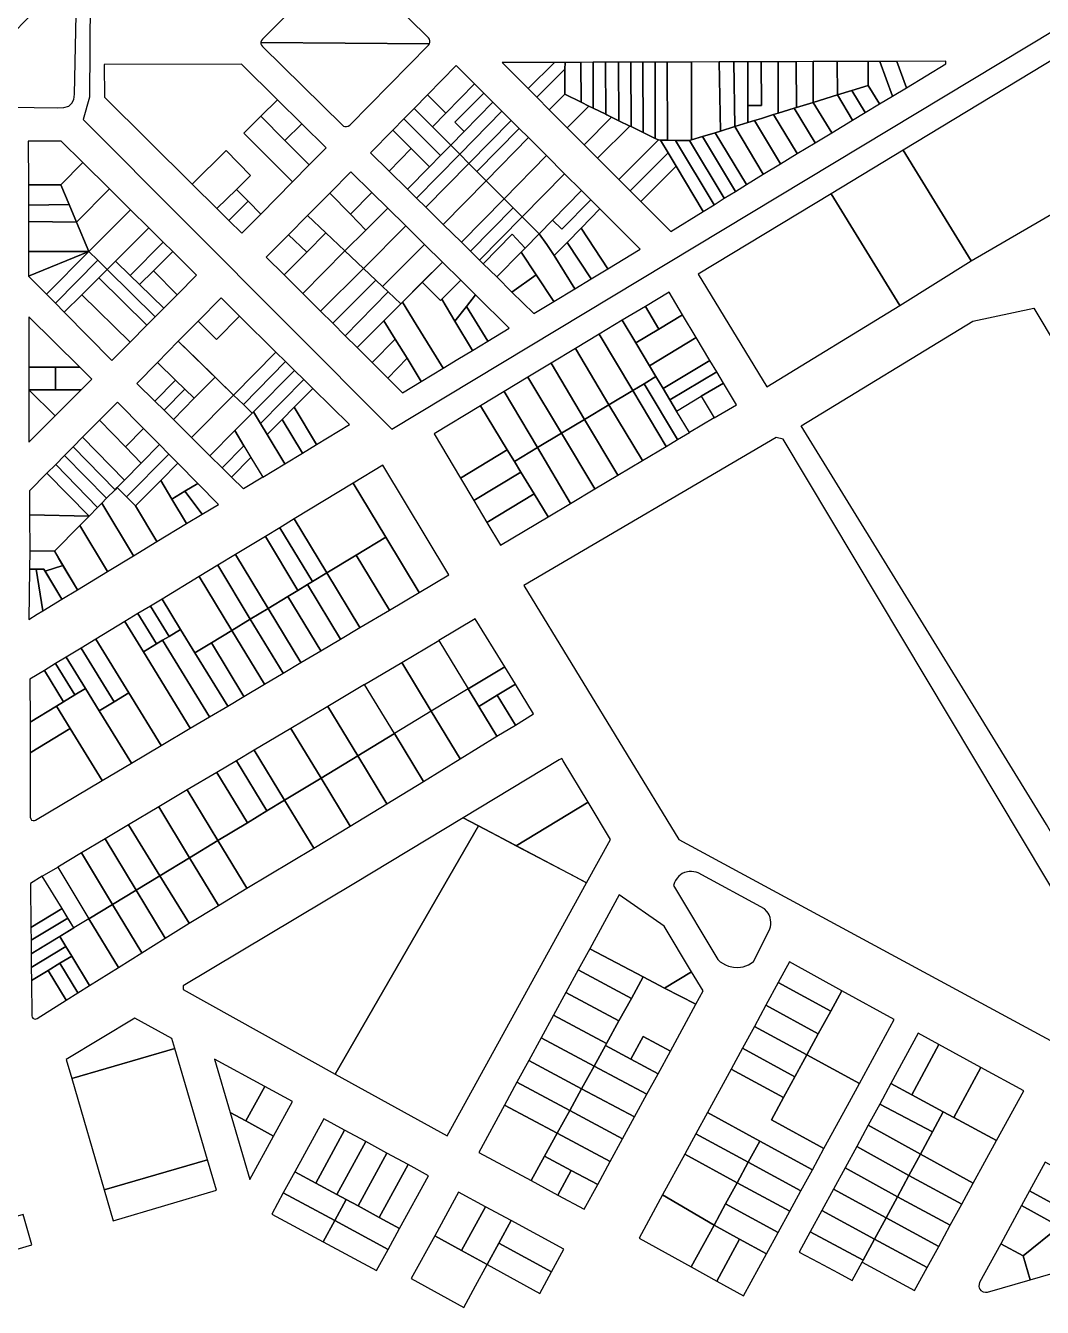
# Model space of a CAD drawing. Header units: metres. Extents: x 263639 to 269142, y 7370519 to 7372711.
# Drawn here: x 264274 to 264866, y 7370519 to 7371265 of the extents above; entities that cross this region are included whole.
import ezdxf

# ---------------------------------------------------------------- set-up
doc = ezdxf.new("R2010")
doc.units = ezdxf.units.M
doc.layers.add('LOTE', color=7, linetype='Continuous')

msp = doc.modelspace()

# ---------------------------------------------------------------- linework, layer by layer
msp.add_lwpolyline([(264311.93, 7371280.62), (264311.51, 7371223.37), (264307.77, 7371210.54), (264487.38, 7371030.18), (264985.47, 7371330.63)])
at = {"layer": 'LOTE', "color": 7}
for points in [[(264784.81, 7371192.64), (264824.45, 7371128.14), (264995.67, 7371227.73), (265007.52, 7371230.49), (264998, 7371272.53), (264997.12, 7371286.1), (264996.41, 7371296.97), (264995.75, 7371307.21), (264994.96, 7371319.3), (264993.19, 7371318.9), (264784.81, 7371192.64)], [(264411.27, 7371255.39), (264411.27, 7371255.28), (264509.25, 7371254.46), (264509.32, 7371254.56), (264509.57, 7371255.45), (264509.55, 7371256.31), (264509.26, 7371257.19), (264508.71, 7371257.93), (264485.68, 7371280.91), (264462.64, 7371303.89), (264461.61, 7371304.56), (264460.67, 7371304.76), (264459.8, 7371304.66), (264458.99, 7371304.34), (264458.39, 7371303.87), (264412.12, 7371257.2), (264411.63, 7371256.54), (264411.27, 7371255.39)], [(264235.55, 7371228.83), (264234.24, 7371227.37), (264233.3, 7371225.21), (264233.3, 7371223.14), (264233.89, 7371221.17), (264234.87, 7371219.86), (264236.81, 7371218.53), (264238.58, 7371218.03), (264292.83, 7371217.3), (264296.52, 7371217.5), (264299.47, 7371218.31), (264301.28, 7371219.92), (264302.48, 7371222.13), (264302.82, 7371225.14), (264303.96, 7371280.83), (264303.42, 7371283.71), (264301.95, 7371285.79), (264299.67, 7371287.33), (264296.85, 7371287.73), (264294.24, 7371287.53), (264292.29, 7371286.51), (264235.55, 7371228.83)], [(264411.3, 7371254.55), (264411.57, 7371253.74), (264412.15, 7371252.95), (264458.65, 7371207.17), (264459.34, 7371206.66), (264460.1, 7371206.38), (264461.05, 7371206.32), (264461.99, 7371206.57), (264462.89, 7371207.2), (264508.73, 7371253.7), (264509.25, 7371254.46), (264411.27, 7371255.28), (264411.3, 7371254.55)], [(264371.29, 7371172.86), (264390.97, 7371192.36), (264405.23, 7371177.96), (264396.97, 7371169.77), (264403.82, 7371162.86), (264411.15, 7371155.46), (264429.55, 7371174.1), (264401.31, 7371202.6), (264411.25, 7371212.45), (264420.85, 7371221.96), (264399.87, 7371242.64), (264320.15, 7371242.41), (264320.2, 7371223.37), (264371.29, 7371172.86)], [(264524.88, 7371241.8), (264508.19, 7371224.81), (264518.82, 7371214.15), (264535.54, 7371231.17), (264524.88, 7371241.8)], [(264551.56, 7371243.59), (264566.7, 7371228.42), (264581.99, 7371243.68), (264551.56, 7371243.59)], [(264571.73, 7371223.38), (264588.13, 7371239.75), (264588.16, 7371243.7), (264581.99, 7371243.68), (264566.7, 7371228.42), (264571.73, 7371223.38)], [(264578.98, 7371216.12), (264588, 7371225.13), (264588.13, 7371239.75), (264571.73, 7371223.38), (264578.98, 7371216.12)], [(264588.16, 7371243.7), (264588.13, 7371239.75), (264588, 7371225.13), (264597.48, 7371220.5), (264597.41, 7371243.73), (264588.16, 7371243.7)], [(264597.41, 7371243.73), (264597.48, 7371220.5), (264602.02, 7371218.28), (264604.52, 7371217.06), (264604.44, 7371243.75), (264597.41, 7371243.73)], [(264604.44, 7371243.75), (264604.52, 7371217.06), (264611.82, 7371213.5), (264611.73, 7371243.77), (264604.44, 7371243.75)], [(264611.73, 7371243.77), (264611.82, 7371213.5), (264612.51, 7371213.16), (264619.47, 7371209.76), (264619.37, 7371243.79), (264611.73, 7371243.77)], [(264619.37, 7371243.79), (264619.47, 7371209.76), (264625.78, 7371206.68), (264626.55, 7371206.3), (264626.44, 7371243.81), (264619.37, 7371243.79)], [(264626.44, 7371243.81), (264626.55, 7371206.3), (264633.53, 7371202.9), (264633.41, 7371243.83), (264626.44, 7371243.81)], [(264633.41, 7371243.83), (264633.53, 7371202.9), (264640.66, 7371199.41), (264640.53, 7371243.86), (264633.41, 7371243.83)], [(264640.53, 7371243.86), (264640.66, 7371199.41), (264642.46, 7371198.54), (264643.64, 7371198.52), (264647.69, 7371198.43), (264647.55, 7371243.88), (264640.53, 7371243.86)], [(264647.55, 7371243.88), (264647.69, 7371198.43), (264652.34, 7371198.34), (264660.64, 7371198.17), (264661.83, 7371198.54), (264661.7, 7371243.92), (264647.55, 7371243.88)], [(264661.7, 7371243.92), (264661.83, 7371198.54), (264668.23, 7371200.52), (264675.5, 7371202.77), (264678.62, 7371203.74), (264677.86, 7371243.97), (264661.7, 7371243.92)], [(264677.86, 7371243.97), (264678.62, 7371203.74), (264686.94, 7371206.31), (264686.38, 7371243.99), (264677.86, 7371243.97)], [(264686.38, 7371243.99), (264686.94, 7371206.31), (264694.58, 7371208.68), (264694.47, 7371244.02), (264686.38, 7371243.99)], [(264694.47, 7371244.02), (264694.55, 7371218.58), (264698.47, 7371218.59), (264702.4, 7371218.6), (264702.32, 7371244.04), (264694.47, 7371244.02)], [(264694.58, 7371208.68), (264698.34, 7371209.84), (264702.42, 7371211.1), (264709.52, 7371213.3), (264712.21, 7371214.13), (264712.12, 7371244.07), (264707.22, 7371244.06), (264702.32, 7371244.04), (264702.4, 7371218.6), (264698.47, 7371218.59), (264694.55, 7371218.58), (264694.58, 7371208.68)], [(264712.12, 7371244.07), (264712.21, 7371214.13), (264721.48, 7371217), (264722.78, 7371217.4), (264722.7, 7371244.1), (264712.12, 7371244.07)], [(264722.7, 7371244.1), (264722.78, 7371217.4), (264732.57, 7371220.44), (264732.5, 7371244.13), (264722.7, 7371244.1)], [(264732.5, 7371244.13), (264732.57, 7371220.44), (264746.62, 7371224.78), (264746.56, 7371244.17), (264732.5, 7371244.13)], [(264746.56, 7371244.17), (264746.62, 7371224.78), (264755.05, 7371227.39), (264764.51, 7371230.32), (264764.46, 7371244.23), (264746.56, 7371244.17)], [(264778.64, 7371224.1), (264771.31, 7371244.25), (264764.46, 7371244.23), (264764.51, 7371230.32), (264771.04, 7371219.51), (264778.64, 7371224.1)], [(264786.72, 7371228.99), (264781.16, 7371244.28), (264771.31, 7371244.25), (264778.64, 7371224.1), (264786.72, 7371228.99)], [(264781.16, 7371244.28), (264786.72, 7371228.99), (264809.75, 7371242.91), (264809.63, 7371244.36), (264781.16, 7371244.28)], [(264500.38, 7371216.85), (264511.01, 7371206.19), (264518.82, 7371214.15), (264508.19, 7371224.81), (264500.38, 7371216.85)], [(264535.54, 7371231.17), (264518.82, 7371214.15), (264511.01, 7371206.19), (264521.67, 7371195.51), (264529.46, 7371203.46), (264524.1, 7371208.83), (264540.84, 7371225.88), (264535.54, 7371231.17)], [(264540.84, 7371225.88), (264524.1, 7371208.83), (264529.46, 7371203.46), (264546.21, 7371220.52), (264540.84, 7371225.88)], [(264602.02, 7371218.28), (264597.48, 7371220.5), (264588, 7371225.13), (264578.98, 7371216.12), (264589.4, 7371205.69), (264602.02, 7371218.28)], [(264755.49, 7371210.11), (264746.62, 7371224.78), (264732.57, 7371220.44), (264743.28, 7371202.73), (264755.49, 7371210.11)], [(264762.82, 7371214.54), (264755.05, 7371227.39), (264746.62, 7371224.78), (264755.49, 7371210.11), (264762.82, 7371214.54)], [(264771.04, 7371219.51), (264764.51, 7371230.32), (264755.05, 7371227.39), (264762.82, 7371214.54), (264771.04, 7371219.51)], [(264411.25, 7371212.45), (264425.25, 7371198.33), (264435.01, 7371208), (264420.85, 7371221.96), (264411.25, 7371212.45)], [(264546.21, 7371220.52), (264529.46, 7371203.46), (264521.67, 7371195.51), (264526.88, 7371190.29), (264551.44, 7371215.31), (264546.21, 7371220.52)], [(264589.4, 7371205.69), (264599.26, 7371195.8), (264599.26, 7371195.8), (264615.29, 7371211.8), (264612.51, 7371213.16), (264611.82, 7371213.5), (264604.52, 7371217.06), (264602.02, 7371218.28), (264589.4, 7371205.69)], [(264733.63, 7371196.9), (264721.48, 7371217), (264712.21, 7371214.13), (264709.52, 7371213.3), (264723.23, 7371190.61), (264733.63, 7371196.9)], [(264743.28, 7371202.73), (264732.57, 7371220.44), (264722.78, 7371217.4), (264721.48, 7371217), (264733.63, 7371196.9), (264743.28, 7371202.73)], [(264401.31, 7371202.6), (264429.55, 7371174.1), (264439.38, 7371184.06), (264425.25, 7371198.33), (264411.25, 7371212.45), (264401.31, 7371202.6)], [(264488.08, 7371204.32), (264498.71, 7371193.66), (264509.37, 7371182.98), (264515.73, 7371189.46), (264494.44, 7371210.8), (264488.08, 7371204.32)], [(264494.44, 7371210.8), (264515.73, 7371189.46), (264521.67, 7371195.51), (264511.01, 7371206.19), (264500.38, 7371216.85), (264494.44, 7371210.8)], [(264551.44, 7371215.31), (264526.88, 7371190.29), (264532.24, 7371184.91), (264556.82, 7371209.94), (264551.44, 7371215.31)], [(264556.82, 7371209.94), (264532.24, 7371184.91), (264536.88, 7371180.26), (264561.47, 7371205.3), (264556.82, 7371209.94)], [(264625.78, 7371206.68), (264619.47, 7371209.76), (264615.29, 7371211.8), (264599.26, 7371195.8), (264607.06, 7371187.99), (264625.78, 7371206.68)], [(264713.52, 7371184.74), (264698.34, 7371209.84), (264694.58, 7371208.68), (264686.94, 7371206.31), (264703.48, 7371178.67), (264713.52, 7371184.74)], [(264723.23, 7371190.61), (264709.52, 7371213.3), (264702.42, 7371211.1), (264698.34, 7371209.84), (264713.52, 7371184.74), (264723.23, 7371190.61)], [(264435.01, 7371208), (264425.25, 7371198.33), (264439.38, 7371184.06), (264449.21, 7371194.01), (264435.01, 7371208)], [(264485.77, 7371180.48), (264498.71, 7371193.66), (264488.08, 7371204.32), (264475.04, 7371191.04), (264485.77, 7371180.48)], [(264561.47, 7371205.3), (264536.88, 7371180.26), (264542.27, 7371174.86), (264566.87, 7371199.92), (264561.47, 7371205.3)], [(264619.46, 7371175.58), (264642.46, 7371198.54), (264640.66, 7371199.41), (264633.53, 7371202.9), (264626.55, 7371206.3), (264625.78, 7371206.68), (264607.06, 7371187.99), (264619.46, 7371175.58)], [(264693.67, 7371172.57), (264675.5, 7371202.77), (264668.23, 7371200.52), (264687.39, 7371168.66), (264693.67, 7371172.57)], [(264686.94, 7371206.31), (264678.62, 7371203.74), (264675.5, 7371202.77), (264693.67, 7371172.57), (264703.48, 7371178.67), (264686.94, 7371206.31)], [(264295.09, 7371197.95), (264275.91, 7371197.87), (264275.97, 7371172.51), (264294.77, 7371172.51), (264307.74, 7371185.42), (264295.09, 7371197.95)], [(264501.78, 7371164.72), (264526.88, 7371190.29), (264521.67, 7371195.51), (264515.73, 7371189.46), (264509.37, 7371182.98), (264496.52, 7371169.9), (264501.78, 7371164.72)], [(264566.87, 7371199.92), (264542.27, 7371174.86), (264552.73, 7371164.36), (264577.36, 7371189.45), (264566.87, 7371199.92)], [(264626.05, 7371168.97), (264648.14, 7371191.03), (264643.64, 7371198.52), (264642.46, 7371198.54), (264619.46, 7371175.58), (264626.05, 7371168.97)], [(264674.87, 7371160.88), (264652.34, 7371198.34), (264647.69, 7371198.43), (264643.64, 7371198.52), (264648.14, 7371191.03), (264652.84, 7371183.22), (264668.62, 7371156.99), (264674.87, 7371160.88)], [(264680.84, 7371164.59), (264660.64, 7371198.17), (264652.34, 7371198.34), (264674.87, 7371160.88), (264680.84, 7371164.59)], [(264687.39, 7371168.66), (264668.23, 7371200.52), (264661.83, 7371198.54), (264660.64, 7371198.17), (264680.84, 7371164.59), (264687.39, 7371168.66)], [(264390.97, 7371192.36), (264371.29, 7371172.86), (264385.7, 7371158.61), (264396.97, 7371169.77), (264405.23, 7371177.96), (264390.97, 7371192.36)], [(264496.52, 7371169.9), (264509.37, 7371182.98), (264498.71, 7371193.66), (264485.77, 7371180.48), (264496.52, 7371169.9)], [(264507.19, 7371159.39), (264532.24, 7371184.91), (264526.88, 7371190.29), (264501.78, 7371164.72), (264507.19, 7371159.39)], [(264577.36, 7371189.45), (264552.73, 7371164.36), (264557.94, 7371159.14), (264563.24, 7371153.83), (264587.9, 7371178.94), (264577.36, 7371189.45)], [(264632.3, 7371162.71), (264652.84, 7371183.22), (264648.14, 7371191.03), (264626.05, 7371168.97), (264632.3, 7371162.71)], [(264742.93, 7371167.26), (264782.89, 7371102.25), (264824.45, 7371128.14), (264784.81, 7371192.64), (264742.93, 7371167.26)], [(264307.74, 7371185.42), (264294.77, 7371172.51), (264299.63, 7371161), (264303.94, 7371150.81), (264323.26, 7371170.03), (264307.74, 7371185.42)], [(264463.64, 7371180.04), (264451.35, 7371167.66), (264463.28, 7371155.33), (264475.87, 7371167.96), (264463.64, 7371180.04)], [(264517.31, 7371149.43), (264542.27, 7371174.86), (264536.88, 7371180.26), (264532.24, 7371184.91), (264507.19, 7371159.39), (264517.31, 7371149.43)], [(264668.62, 7371156.99), (264652.84, 7371183.22), (264632.3, 7371162.71), (264649.73, 7371145.25), (264668.62, 7371156.99)], [(264275.99, 7371160.66), (264299.63, 7371161), (264299.63, 7371161), (264294.77, 7371172.51), (264275.97, 7371172.51), (264275.99, 7371160.66)], [(264527.87, 7371139.04), (264552.73, 7371164.36), (264542.27, 7371174.86), (264517.31, 7371149.43), (264527.87, 7371139.04)], [(264587.9, 7371178.94), (264563.24, 7371153.83), (264573.09, 7371143.96), (264580.84, 7371151.86), (264597.77, 7371169.1), (264587.9, 7371178.94)], [(264323.26, 7371170.03), (264303.94, 7371150.81), (264311.21, 7371133.64), (264335.42, 7371157.98), (264323.26, 7371170.03)], [(264396.97, 7371169.77), (264385.7, 7371158.61), (264392.63, 7371151.77), (264403.82, 7371162.86), (264396.97, 7371169.77)], [(264438.36, 7371154.57), (264449.03, 7371144.47), (264460.15, 7371133.96), (264472.24, 7371146.08), (264463.28, 7371155.33), (264451.35, 7371167.66), (264438.36, 7371154.57)], [(264475.87, 7371167.96), (264463.28, 7371155.33), (264472.24, 7371146.08), (264485.03, 7371158.91), (264475.87, 7371167.96)], [(264597.77, 7371169.1), (264580.84, 7371151.86), (264586.22, 7371146.58), (264603.1, 7371163.78), (264597.77, 7371169.1)], [(264782.89, 7371102.25), (264742.93, 7371167.26), (264665.65, 7371120.44), (264705.65, 7371054.98), (264782.89, 7371102.25)], [(264276.02, 7371151.03), (264303.94, 7371150.81), (264299.63, 7371161), (264299.63, 7371161), (264275.99, 7371160.66), (264276.02, 7371151.03)], [(264335.42, 7371157.98), (264311.21, 7371133.64), (264316.4, 7371128.52), (264321.81, 7371123.2), (264346.05, 7371147.45), (264335.42, 7371157.98)], [(264403.82, 7371162.86), (264392.63, 7371151.77), (264400.15, 7371144.33), (264411.15, 7371155.46), (264403.82, 7371162.86)], [(264485.03, 7371158.91), (264472.24, 7371146.08), (264460.15, 7371133.96), (264470.85, 7371123.84), (264495.5, 7371148.57), (264485.03, 7371158.91)], [(264533.13, 7371133.86), (264557.94, 7371159.14), (264552.73, 7371164.36), (264527.87, 7371139.04), (264533.13, 7371133.86)], [(264538.48, 7371128.6), (264563.24, 7371153.83), (264557.94, 7371159.14), (264533.13, 7371133.86), (264538.48, 7371128.6)], [(264573.09, 7371143.96), (264577.5, 7371137.69), (264581.93, 7371131.4), (264589.37, 7371138.98), (264597.48, 7371147.23), (264608.47, 7371158.43), (264603.1, 7371163.78), (264603.1, 7371163.78), (264586.22, 7371146.58), (264580.84, 7371151.86), (264573.09, 7371143.96)], [(264608.47, 7371158.43), (264597.48, 7371147.23), (264613.01, 7371123.54), (264631.93, 7371135.02), (264608.47, 7371158.43)], [(264276.06, 7371133.71), (264311.21, 7371133.64), (264303.94, 7371150.81), (264276.02, 7371151.03), (264276.06, 7371133.71)], [(264427.29, 7371143.42), (264437.94, 7371133.35), (264449.03, 7371144.47), (264438.36, 7371154.57), (264427.29, 7371143.42)], [(264563.24, 7371153.83), (264538.48, 7371128.6), (264540.55, 7371126.56), (264557.43, 7371143.75), (264564.91, 7371135.63), (264573.09, 7371143.96), (264563.24, 7371153.83)], [(264346.05, 7371147.45), (264326.63, 7371128.02), (264335.14, 7371119.74), (264354.49, 7371139.09), (264346.05, 7371147.45)], [(264424.72, 7371120.09), (264437.94, 7371133.35), (264427.29, 7371143.42), (264414.36, 7371130.4), (264424.72, 7371120.09)], [(264435.56, 7371109.29), (264460.15, 7371133.96), (264449.03, 7371144.47), (264437.94, 7371133.35), (264424.72, 7371120.09), (264435.56, 7371109.29)], [(264495.5, 7371148.57), (264470.85, 7371123.84), (264478.1, 7371116.99), (264481.97, 7371113.33), (264506.38, 7371137.81), (264495.5, 7371148.57)], [(264548.41, 7371118.82), (264562.68, 7371133.35), (264564.91, 7371135.63), (264557.43, 7371143.75), (264540.55, 7371126.56), (264548.41, 7371118.82)], [(264593.92, 7371111.96), (264581.93, 7371131.4), (264577.5, 7371137.69), (264573.09, 7371143.96), (264564.91, 7371135.63), (264562.68, 7371133.35), (264571.4, 7371120.05), (264581.61, 7371104.49), (264593.92, 7371111.96)], [(264613.01, 7371123.54), (264597.48, 7371147.23), (264589.37, 7371138.98), (264603.34, 7371117.68), (264613.01, 7371123.54)], [(264354.49, 7371139.09), (264335.14, 7371119.74), (264340.68, 7371114.35), (264348.68, 7371122.36), (264359.97, 7371133.65), (264354.49, 7371139.09)], [(264506.38, 7371137.81), (264481.97, 7371113.33), (264485.34, 7371110.14), (264492.63, 7371103.25), (264493.57, 7371104.18), (264516.82, 7371127.5), (264506.38, 7371137.81)], [(264603.34, 7371117.68), (264589.37, 7371138.98), (264581.93, 7371131.4), (264593.92, 7371111.96), (264603.34, 7371117.68)], [(264276.09, 7371119.36), (264311.21, 7371133.64), (264276.06, 7371133.71), (264276.09, 7371119.36)], [(264286.51, 7371108.8), (264311.21, 7371133.64), (264276.09, 7371119.36), (264286.51, 7371108.8)], [(264291.73, 7371103.51), (264316.4, 7371128.52), (264311.21, 7371133.64), (264286.51, 7371108.8), (264291.73, 7371103.51)], [(264296.89, 7371098.27), (264307.08, 7371108.46), (264316.92, 7371118.31), (264321.81, 7371123.2), (264321.81, 7371123.2), (264316.4, 7371128.52), (264291.73, 7371103.51), (264296.89, 7371098.27)], [(264354.77, 7371100.64), (264340.68, 7371114.35), (264335.14, 7371119.74), (264326.63, 7371128.02), (264321.81, 7371123.2), (264349.81, 7371095.63), (264354.77, 7371100.64)], [(264359.97, 7371133.65), (264348.68, 7371122.36), (264362.55, 7371108.49), (264373.85, 7371119.9), (264359.97, 7371133.65)], [(264445.99, 7371098.9), (264470.85, 7371123.84), (264460.15, 7371133.96), (264435.56, 7371109.29), (264445.99, 7371098.9)], [(264516.82, 7371127.5), (264505.1, 7371115.75), (264515.7, 7371105.18), (264516.28, 7371105.77), (264527.47, 7371116.99), (264516.82, 7371127.5)], [(264557.31, 7371110.06), (264571.4, 7371120.05), (264562.68, 7371133.35), (264548.41, 7371118.82), (264557.31, 7371110.06)], [(264349.81, 7371095.63), (264321.81, 7371123.2), (264316.92, 7371118.31), (264344.94, 7371090.72), (264349.81, 7371095.63)], [(264362.55, 7371108.49), (264348.68, 7371122.36), (264340.68, 7371114.35), (264354.77, 7371100.64), (264362.55, 7371108.49)], [(264453.05, 7371091.87), (264478.1, 7371116.99), (264470.85, 7371123.84), (264445.99, 7371098.9), (264453.05, 7371091.87)], [(264581.61, 7371104.49), (264571.4, 7371120.05), (264557.31, 7371110.06), (264570.08, 7371097.49), (264581.61, 7371104.49)], [(264344.94, 7371090.72), (264316.92, 7371118.31), (264307.08, 7371108.46), (264335.14, 7371080.83), (264344.94, 7371090.72)], [(264460.35, 7371084.59), (264485.34, 7371110.14), (264481.97, 7371113.33), (264478.1, 7371116.99), (264453.05, 7371091.87), (264460.35, 7371084.59)], [(264493.57, 7371104.18), (264501.63, 7371091.07), (264517.24, 7371065.69), (264525.82, 7371070.91), (264534.41, 7371076.12), (264524.07, 7371093.03), (264516.44, 7371105.92), (264516.28, 7371105.77), (264515.7, 7371105.18), (264505.1, 7371115.75), (264493.57, 7371104.18)], [(264527.47, 7371116.99), (264516.44, 7371105.92), (264524.07, 7371093.03), (264530.84, 7371101.66), (264536.14, 7371108.42), (264527.47, 7371116.99)], [(264335.14, 7371080.83), (264307.08, 7371108.46), (264296.89, 7371098.27), (264324.59, 7371070.18), (264335.14, 7371080.83)], [(264388.04, 7371106.67), (264374.74, 7371093.17), (264385.45, 7371082.36), (264398.86, 7371095.99), (264388.04, 7371106.67)], [(264467.22, 7371077.75), (264482.78, 7371093.36), (264492.63, 7371103.25), (264485.34, 7371110.14), (264460.35, 7371084.59), (264467.22, 7371077.75)], [(264536.14, 7371108.42), (264530.84, 7371101.66), (264543.19, 7371081.45), (264555.73, 7371089.06), (264536.14, 7371108.42)], [(264648.69, 7371110.01), (264634.91, 7371101.69), (264642.79, 7371088.5), (264656.6, 7371096.78), (264648.69, 7371110.01)], [(264517.24, 7371065.69), (264501.63, 7371091.07), (264493.57, 7371104.18), (264492.63, 7371103.25), (264482.78, 7371093.36), (264489.32, 7371082.72), (264496.24, 7371071.47), (264504.53, 7371057.98), (264517.24, 7371065.69)], [(264543.19, 7371081.45), (264530.84, 7371101.66), (264524.07, 7371093.03), (264534.41, 7371076.12), (264543.19, 7371081.45)], [(264621.49, 7371093.59), (264629.35, 7371080.44), (264642.79, 7371088.5), (264634.91, 7371101.69), (264621.49, 7371093.59)], [(264860.97, 7371100.57), (264954.11, 7370944.66), (265014.41, 7370843.85), (264931.25, 7370690.63), (264868.16, 7370800.24), (264827.16, 7370867.04), (264725.48, 7371032.23), (264825.46, 7371093.16), (264860.97, 7371100.57)], [(264276.16, 7371095.56), (264276.23, 7371066.33), (264291.73, 7371066.35), (264305.87, 7371066.37), (264276.16, 7371095.56)], [(264398.86, 7371095.99), (264419.99, 7371075.13), (264395.37, 7371050.11), (264363.17, 7371081.43), (264374.74, 7371093.17), (264385.45, 7371082.36), (264398.86, 7371095.99)], [(264476.04, 7371068.96), (264489.32, 7371082.72), (264482.78, 7371093.36), (264467.22, 7371077.75), (264476.04, 7371068.96)], [(264608.03, 7371085.46), (264627.57, 7371052.75), (264634.2, 7371056.72), (264641.07, 7371060.84), (264637.29, 7371067.16), (264629.35, 7371080.44), (264621.49, 7371093.59), (264608.03, 7371085.46)], [(264656.6, 7371096.78), (264642.79, 7371088.5), (264629.35, 7371080.44), (264637.29, 7371067.16), (264664.53, 7371083.5), (264656.6, 7371096.78)], [(264485.1, 7371059.93), (264496.24, 7371071.47), (264489.32, 7371082.72), (264476.04, 7371068.96), (264485.1, 7371059.93)], [(264594.2, 7371077.12), (264613.73, 7371044.44), (264627.57, 7371052.75), (264608.03, 7371085.46), (264594.2, 7371077.12)], [(264664.53, 7371083.5), (264637.29, 7371067.16), (264641.07, 7371060.84), (264645.21, 7371053.91), (264672.44, 7371070.25), (264664.53, 7371083.5)], [(264351.02, 7371069.1), (264361.64, 7371058.77), (264367.02, 7371053.54), (264372.49, 7371048.21), (264384.63, 7371060.55), (264374.09, 7371070.81), (264363.17, 7371081.43), (264351.02, 7371069.1)], [(264580.05, 7371068.57), (264599.55, 7371035.94), (264613.73, 7371044.44), (264594.2, 7371077.12), (264580.05, 7371068.57)], [(264349.55, 7371046.48), (264361.64, 7371058.77), (264351.02, 7371069.1), (264339.01, 7371056.91), (264349.55, 7371046.48)], [(264419.99, 7371075.13), (264395.37, 7371050.11), (264401.04, 7371044.6), (264425.53, 7371069.67), (264419.99, 7371075.13)], [(264425.53, 7371069.67), (264401.04, 7371044.6), (264406.24, 7371039.54), (264407.01, 7371040.32), (264430.78, 7371064.48), (264425.53, 7371069.67)], [(264504.53, 7371057.98), (264496.24, 7371071.47), (264485.1, 7371059.93), (264493.68, 7371051.39), (264504.53, 7371057.98)], [(264566.62, 7371060.47), (264586.1, 7371027.87), (264599.55, 7371035.94), (264580.05, 7371068.57), (264566.62, 7371060.47)], [(264672.44, 7371070.25), (264645.21, 7371053.91), (264649.17, 7371047.28), (264676.4, 7371063.61), (264672.44, 7371070.25)], [(264276.26, 7371053.11), (264291.75, 7371053.13), (264291.73, 7371066.35), (264276.23, 7371066.33), (264276.26, 7371053.11)], [(264305.87, 7371066.37), (264291.73, 7371066.35), (264291.75, 7371053.13), (264306.71, 7371053.15), (264312.95, 7371059.41), (264305.87, 7371066.37)], [(264370.96, 7371025.3), (264395.37, 7371050.11), (264384.63, 7371060.55), (264372.49, 7371048.21), (264360.31, 7371035.84), (264370.96, 7371025.3)], [(264430.78, 7371064.48), (264407.01, 7371040.32), (264411.05, 7371033.6), (264436.19, 7371059.14), (264430.78, 7371064.48)], [(264552.8, 7371052.12), (264572.13, 7371019.49), (264586.1, 7371027.87), (264566.62, 7371060.47), (264552.8, 7371052.12)], [(264660.55, 7371028.23), (264653.05, 7371040.78), (264649.17, 7371047.28), (264645.21, 7371053.91), (264641.07, 7371060.84), (264634.2, 7371056.72), (264653.67, 7371024.14), (264660.55, 7371028.23)], [(264676.4, 7371063.61), (264649.17, 7371047.28), (264653.05, 7371040.78), (264667.37, 7371049.37), (264680.29, 7371057.11), (264676.4, 7371063.61)], [(264306.71, 7371053.15), (264291.75, 7371053.13), (264276.26, 7371053.11), (264291.64, 7371038.06), (264306.71, 7371053.15)], [(264291.64, 7371038.06), (264276.26, 7371053.11), (264276.33, 7371022.72), (264291.64, 7371038.06)], [(264367.02, 7371053.54), (264361.64, 7371058.77), (264349.55, 7371046.48), (264354.88, 7371041.21), (264367.02, 7371053.54)], [(264372.49, 7371048.21), (264367.02, 7371053.54), (264354.88, 7371041.21), (264360.31, 7371035.84), (264372.49, 7371048.21)], [(264436.19, 7371059.14), (264411.05, 7371033.6), (264414.96, 7371027.09), (264423.67, 7371035.94), (264430.59, 7371042.97), (264441.42, 7371053.98), (264436.19, 7371059.14)], [(264441.42, 7371053.98), (264430.59, 7371042.97), (264443.64, 7371021.25), (264462.8, 7371032.88), (264441.42, 7371053.98)], [(264634.2, 7371056.72), (264627.57, 7371052.75), (264647.03, 7371020.18), (264653.67, 7371024.14), (264634.2, 7371056.72)], [(264680.29, 7371057.11), (264667.37, 7371049.37), (264674.85, 7371036.85), (264687.84, 7371044.47), (264680.29, 7371057.11)], [(264327.81, 7371046.03), (264317.36, 7371035.49), (264332.5, 7371019.91), (264343.03, 7371030.6), (264327.81, 7371046.03)], [(264381.56, 7371014.81), (264396, 7371029.5), (264406.24, 7371039.54), (264401.04, 7371044.6), (264395.37, 7371050.11), (264370.96, 7371025.3), (264381.56, 7371014.81)], [(264538.95, 7371043.76), (264554.53, 7371018.29), (264558.71, 7371011.44), (264572.13, 7371019.49), (264552.8, 7371052.12), (264538.95, 7371043.76)], [(264647.03, 7371020.18), (264627.57, 7371052.75), (264613.73, 7371044.44), (264633.15, 7371011.92), (264647.03, 7371020.18)], [(264667.37, 7371049.37), (264674.85, 7371036.85), (264660.55, 7371028.23), (264653.05, 7371040.78), (264667.37, 7371049.37)], [(264425.2, 7371010.04), (264414.96, 7371027.09), (264411.05, 7371033.6), (264407.01, 7371040.32), (264406.24, 7371039.54), (264396, 7371029.5), (264401.32, 7371020.64), (264405.45, 7371013.77), (264412.38, 7371002.25), (264425.2, 7371010.04)], [(264443.64, 7371021.25), (264430.59, 7371042.97), (264423.67, 7371035.94), (264435.48, 7371016.28), (264443.64, 7371021.25)], [(264527.32, 7371001.78), (264554.53, 7371018.29), (264538.95, 7371043.76), (264511.97, 7371027.48), (264527.32, 7371001.78)], [(264633.15, 7371011.92), (264613.73, 7371044.44), (264599.55, 7371035.94), (264618.95, 7371003.47), (264633.15, 7371011.92)], [(264307.51, 7371025.55), (264331.83, 7371000.53), (264341.65, 7371010.5), (264332.5, 7371019.91), (264317.36, 7371035.49), (264307.51, 7371025.55)], [(264343.03, 7371030.6), (264332.5, 7371019.91), (264341.65, 7371010.5), (264352.25, 7371021.26), (264343.03, 7371030.6)], [(264435.48, 7371016.28), (264423.67, 7371035.94), (264414.96, 7371027.09), (264425.2, 7371010.04), (264435.48, 7371016.28)], [(264618.95, 7371003.47), (264599.55, 7371035.94), (264586.1, 7371027.87), (264605.47, 7370995.44), (264618.95, 7371003.47)], [(264302.05, 7371020.03), (264326.39, 7370995), (264327.62, 7370996.26), (264331.83, 7371000.53), (264307.51, 7371025.55), (264302.05, 7371020.03)], [(264381.56, 7371014.81), (264388.67, 7371007.78), (264401.32, 7371020.64), (264396, 7371029.5), (264381.56, 7371014.81)], [(264654.43, 7370791.47), (264910.69, 7370652.75), (264923.39, 7370676.16), (264715.03, 7371024.47), (264711.06, 7371025.39), (264564.25, 7370939.32), (264654.43, 7370791.47)], [(264605.47, 7370995.44), (264586.1, 7371027.87), (264572.13, 7371019.49), (264591.35, 7370987.04), (264605.47, 7370995.44)], [(264296.93, 7371014.86), (264321.5, 7370990.04), (264326.39, 7370995), (264302.05, 7371020.03), (264296.93, 7371014.86)], [(264352.25, 7371021.26), (264341.65, 7371010.5), (264331.83, 7371000.53), (264327.62, 7370996.26), (264333.08, 7370990.8), (264357.77, 7371015.67), (264352.25, 7371021.26)], [(264357.77, 7371015.67), (264333.08, 7370990.8), (264338.31, 7370985.57), (264352.95, 7371000.31), (264362.97, 7371010.4), (264357.77, 7371015.67)], [(264388.67, 7371007.78), (264401.32, 7371020.64), (264405.45, 7371013.77), (264394.19, 7371002.32), (264388.67, 7371007.78)], [(264535.17, 7370988.64), (264562.51, 7371005.23), (264558.71, 7371011.44), (264554.53, 7371018.29), (264527.32, 7371001.78), (264535.17, 7370988.64)], [(264591.35, 7370987.04), (264572.13, 7371019.49), (264558.71, 7371011.44), (264562.51, 7371005.23), (264570.19, 7370992.66), (264578.35, 7370979.3), (264591.35, 7370987.04)], [(264286.79, 7371004.63), (264311.3, 7370979.68), (264316.28, 7370984.73), (264291.86, 7371009.75), (264286.79, 7371004.63)], [(264291.86, 7371009.75), (264316.28, 7370984.73), (264318.72, 7370987.22), (264321.5, 7370990.04), (264296.93, 7371014.86), (264291.86, 7371009.75)], [(264362.97, 7371010.4), (264352.95, 7371000.31), (264359.43, 7370989.51), (264366.98, 7370994.1), (264374.54, 7370998.68), (264362.97, 7371010.4)], [(264394.19, 7371002.32), (264405.45, 7371013.77), (264412.38, 7371002.25), (264401.16, 7370995.43), (264394.19, 7371002.32)], [(264520.48, 7370945.45), (264482.09, 7371009.22), (264464.87, 7370998.78), (264483.86, 7370967.4), (264503.31, 7370935.25), (264520.48, 7370945.45)], [(264276.71, 7370980.33), (264311.3, 7370979.68), (264286.79, 7371004.63), (264276.69, 7370994.43), (264276.71, 7370980.33)], [(264542.72, 7370976), (264570.19, 7370992.66), (264562.51, 7371005.23), (264535.17, 7370988.64), (264542.72, 7370976)], [(264350.76, 7370964.81), (264338.31, 7370985.57), (264333.08, 7370990.8), (264327.62, 7370996.26), (264326.39, 7370995), (264321.5, 7370990.04), (264318.72, 7370987.22), (264337.12, 7370956.54), (264350.76, 7370964.81)], [(264367.98, 7370975.26), (264359.43, 7370989.51), (264352.95, 7371000.31), (264338.31, 7370985.57), (264350.76, 7370964.81), (264367.98, 7370975.26)], [(264377.07, 7370980.77), (264366.98, 7370994.1), (264359.43, 7370989.51), (264367.98, 7370975.26), (264377.07, 7370980.77)], [(264374.54, 7370998.68), (264366.98, 7370994.1), (264377.07, 7370980.77), (264386.62, 7370986.44), (264374.54, 7370998.68)], [(264430.63, 7370978.01), (264449.62, 7370946.63), (264466.7, 7370956.99), (264483.86, 7370967.4), (264464.87, 7370998.78), (264430.63, 7370978.01)], [(264337.12, 7370956.54), (264318.72, 7370987.22), (264316.28, 7370984.73), (264311.3, 7370979.68), (264305.92, 7370974.22), (264322.01, 7370947.38), (264337.12, 7370956.54)], [(264578.35, 7370979.3), (264570.19, 7370992.66), (264542.72, 7370976), (264550.61, 7370962.79), (264578.35, 7370979.3)], [(264276.75, 7370959.5), (264291.16, 7370959.23), (264305.92, 7370974.22), (264311.3, 7370979.68), (264276.71, 7370980.33), (264276.75, 7370959.5)], [(264322.01, 7370947.38), (264305.92, 7370974.22), (264291.16, 7370959.23), (264304.6, 7370936.82), (264304.6, 7370936.82), (264322.01, 7370947.38)], [(264413.83, 7370967.82), (264432.82, 7370936.44), (264438.38, 7370939.82), (264441.18, 7370941.51), (264422.19, 7370972.89), (264413.83, 7370967.82)], [(264422.19, 7370972.89), (264441.18, 7370941.51), (264449.62, 7370946.63), (264430.63, 7370978.01), (264422.19, 7370972.89)], [(264396.49, 7370957.3), (264415.47, 7370925.93), (264427, 7370932.92), (264432.82, 7370936.44), (264413.83, 7370967.82), (264396.49, 7370957.3)], [(264503.31, 7370935.25), (264483.86, 7370967.4), (264466.7, 7370956.99), (264486.06, 7370925), (264503.31, 7370935.25)], [(264276.6, 7370948.73), (264280.33, 7370948.77), (264285.03, 7370948.82), (264285.73, 7370947.63), (264296.12, 7370950.96), (264293.56, 7370955.24), (264291.16, 7370959.23), (264276.75, 7370959.5), (264276.6, 7370948.73)], [(264386.1, 7370951), (264405.08, 7370919.63), (264415.47, 7370925.93), (264396.49, 7370957.3), (264386.1, 7370951)], [(264486.06, 7370925), (264466.7, 7370956.99), (264449.62, 7370946.63), (264468.88, 7370914.79), (264486.06, 7370925)], [(264276.2, 7370919.56), (264281.08, 7370922.53), (264284.39, 7370924.54), (264280.56, 7370948.77), (264276.6, 7370948.73), (264276.2, 7370919.56)], [(264285.03, 7370948.82), (264280.56, 7370948.77), (264284.39, 7370924.54), (264295.39, 7370931.22), (264285.03, 7370948.82)], [(264295.39, 7370931.22), (264304.6, 7370936.82), (264296.12, 7370950.96), (264285.73, 7370947.63), (264295.39, 7370931.22)], [(264375.34, 7370944.47), (264394.32, 7370913.1), (264405.08, 7370919.63), (264386.1, 7370951), (264375.34, 7370944.47)], [(264353.75, 7370931.38), (264364.57, 7370913.74), (264372.91, 7370900.12), (264382.45, 7370905.9), (264394.32, 7370913.1), (264375.34, 7370944.47), (264353.75, 7370931.38)], [(264468.88, 7370914.79), (264449.62, 7370946.63), (264441.18, 7370941.51), (264438.38, 7370939.82), (264457.58, 7370908.08), (264468.88, 7370914.79)], [(264457.58, 7370908.08), (264438.38, 7370939.82), (264432.82, 7370936.44), (264427, 7370932.92), (264446.15, 7370901.29), (264457.58, 7370908.08)], [(264339.74, 7370922.88), (264350.55, 7370905.24), (264354.05, 7370907.36), (264357.8, 7370909.64), (264346.99, 7370927.28), (264339.74, 7370922.88)], [(264346.99, 7370927.28), (264357.8, 7370909.64), (264364.57, 7370913.74), (264353.75, 7370931.38), (264346.99, 7370927.28)], [(264446.15, 7370901.29), (264427, 7370932.92), (264415.47, 7370925.93), (264434.55, 7370894.4), (264446.15, 7370901.29)], [(264332.13, 7370918.27), (264342.94, 7370900.62), (264350.55, 7370905.24), (264339.74, 7370922.88), (264332.13, 7370918.27)], [(264424.11, 7370888.19), (264405.08, 7370919.63), (264394.32, 7370913.1), (264413.29, 7370881.76), (264424.11, 7370888.19)], [(264434.55, 7370894.4), (264415.47, 7370925.93), (264405.08, 7370919.63), (264424.11, 7370888.19), (264434.55, 7370894.4)], [(264535.96, 7370919.95), (264514.72, 7370907.31), (264531.84, 7370879.06), (264553.12, 7370891.96), (264535.96, 7370919.95)], [(264315.31, 7370908.07), (264334.47, 7370876.81), (264353.29, 7370846.11), (264370.19, 7370856.16), (264342.94, 7370900.62), (264332.13, 7370918.27), (264315.31, 7370908.07)], [(264391.94, 7370869.08), (264372.91, 7370900.12), (264364.57, 7370913.74), (264357.8, 7370909.64), (264354.05, 7370907.36), (264381.37, 7370862.8), (264391.94, 7370869.08)], [(264413.29, 7370881.76), (264394.32, 7370913.1), (264382.45, 7370905.9), (264401.29, 7370874.64), (264413.29, 7370881.76)], [(264306.7, 7370902.85), (264325.86, 7370871.59), (264334.47, 7370876.81), (264315.31, 7370908.07), (264306.7, 7370902.85)], [(264381.37, 7370862.8), (264354.05, 7370907.36), (264350.55, 7370905.24), (264342.94, 7370900.62), (264370.19, 7370856.16), (264381.37, 7370862.8)], [(264401.29, 7370874.64), (264382.45, 7370905.9), (264372.91, 7370900.12), (264391.94, 7370869.08), (264401.29, 7370874.64)], [(264510.35, 7370866.04), (264493.15, 7370894.47), (264514.72, 7370907.31), (264531.84, 7370879.06), (264510.35, 7370866.04)], [(264291.82, 7370893.82), (264303.03, 7370875.54), (264309.26, 7370879.32), (264298.05, 7370897.6), (264291.82, 7370893.82)], [(264298.05, 7370897.6), (264309.26, 7370879.32), (264317.21, 7370866.34), (264325.86, 7370871.59), (264306.7, 7370902.85), (264298.05, 7370897.6)], [(264276.95, 7370859.72), (264292.39, 7370869.09), (264296.49, 7370871.57), (264285.28, 7370889.85), (264276.88, 7370884.76), (264276.95, 7370859.72)], [(264285.28, 7370889.85), (264296.49, 7370871.57), (264303.03, 7370875.54), (264291.82, 7370893.82), (264285.28, 7370889.85)], [(264510.35, 7370866.04), (264488.91, 7370853.04), (264471.58, 7370881.63), (264493.15, 7370894.47), (264510.35, 7370866.04)], [(264553.12, 7370891.96), (264531.84, 7370879.06), (264537.99, 7370868.92), (264548.72, 7370875.42), (264559.32, 7370881.84), (264553.12, 7370891.96)], [(264450.23, 7370868.92), (264467.66, 7370840.16), (264488.91, 7370853.04), (264471.58, 7370881.63), (264450.23, 7370868.92)], [(264559.32, 7370881.84), (264548.72, 7370875.42), (264559.27, 7370858.03), (264569.91, 7370864.55), (264559.32, 7370881.84)], [(264335.93, 7370835.8), (264317.21, 7370866.34), (264309.26, 7370879.32), (264303.03, 7370875.54), (264296.49, 7370871.57), (264292.39, 7370869.09), (264300.35, 7370856.11), (264318.97, 7370825.73), (264335.93, 7370835.8)], [(264353.29, 7370846.11), (264334.47, 7370876.81), (264325.86, 7370871.59), (264317.21, 7370866.34), (264335.93, 7370835.8), (264353.29, 7370846.11)], [(264548.56, 7370851.48), (264537.99, 7370868.92), (264531.84, 7370879.06), (264510.35, 7370866.04), (264527.13, 7370838.35), (264548.56, 7370851.48)], [(264559.27, 7370858.03), (264548.72, 7370875.42), (264537.99, 7370868.92), (264548.56, 7370851.48), (264559.27, 7370858.03)], [(264277, 7370841.96), (264300.35, 7370856.11), (264292.39, 7370869.09), (264276.95, 7370859.72), (264277, 7370841.96)], [(264428.73, 7370856.13), (264446.27, 7370827.2), (264467.66, 7370840.16), (264450.23, 7370868.92), (264428.73, 7370856.13)], [(264527.13, 7370838.35), (264510.35, 7370866.04), (264488.91, 7370853.04), (264505.75, 7370825.26), (264527.13, 7370838.35)], [(264318.97, 7370825.73), (264300.35, 7370856.11), (264277, 7370841.96), (264277.1, 7370804.36), (264277.36, 7370803.38), (264277.89, 7370802.77), (264278.68, 7370802.41), (264279.48, 7370802.4), (264280.12, 7370802.64), (264318.97, 7370825.73)], [(264407.41, 7370843.44), (264425.06, 7370814.34), (264446.27, 7370827.2), (264428.73, 7370856.13), (264407.41, 7370843.44)], [(264505.75, 7370825.26), (264488.91, 7370853.04), (264467.66, 7370840.16), (264484.56, 7370812.28), (264505.75, 7370825.26)], [(264385.66, 7370830.5), (264403.41, 7370801.22), (264414.79, 7370808.12), (264397.1, 7370837.31), (264385.66, 7370830.5)], [(264397.1, 7370837.31), (264414.79, 7370808.12), (264425.06, 7370814.34), (264407.41, 7370843.44), (264397.1, 7370837.31)], [(264484.56, 7370812.28), (264467.66, 7370840.16), (264446.27, 7370827.2), (264463.23, 7370799.22), (264463.25, 7370799.23), (264484.56, 7370812.28)], [(264601.66, 7370813.07), (264587.18, 7370837.16), (264586.26, 7370838.67), (264584.67, 7370837.71), (264528.91, 7370804.02), (264549.18, 7370793.36), (264559.8, 7370787.78), (264601.66, 7370813.07)], [(264368.45, 7370820.26), (264386.28, 7370790.84), (264403.41, 7370801.22), (264385.66, 7370830.5), (264368.45, 7370820.26)], [(264463.23, 7370799.22), (264446.27, 7370827.2), (264425.06, 7370814.34), (264441.98, 7370786.42), (264463.23, 7370799.22)], [(264351.82, 7370810.36), (264369.73, 7370780.8), (264386.28, 7370790.84), (264368.45, 7370820.26), (264351.82, 7370810.36)], [(264441.98, 7370786.42), (264425.06, 7370814.34), (264414.79, 7370808.12), (264403.41, 7370801.22), (264386.28, 7370790.84), (264403.14, 7370763.03), (264441.98, 7370786.42)], [(264334.29, 7370799.92), (264352.5, 7370770.36), (264369.73, 7370780.8), (264351.82, 7370810.36), (264334.29, 7370799.92)], [(264559.8, 7370787.78), (264594.63, 7370769.46), (264600.67, 7370766.28), (264614.61, 7370791.52), (264601.66, 7370813.07), (264559.8, 7370787.78)], [(264320.6, 7370791.78), (264338.67, 7370761.97), (264352.5, 7370770.36), (264334.29, 7370799.92), (264320.6, 7370791.78)], [(264537.76, 7370799.37), (264528.91, 7370804.02), (264465.37, 7370765.64), (264365.96, 7370706.22), (264365.98, 7370704.06), (264454.4, 7370654.8), (264537.76, 7370799.37)], [(264454.4, 7370654.8), (264519.69, 7370618.96), (264600.67, 7370766.28), (264537.76, 7370799.37), (264454.4, 7370654.8)], [(264306.87, 7370783.61), (264325.01, 7370753.69), (264338.67, 7370761.97), (264320.6, 7370791.78), (264306.87, 7370783.61)], [(264403.14, 7370763.03), (264386.28, 7370790.84), (264369.73, 7370780.8), (264386.56, 7370753.04), (264403.14, 7370763.03)], [(264293.03, 7370775.37), (264293.03, 7370775.37), (264311.23, 7370745.34), (264311.23, 7370745.34), (264311.23, 7370745.34), (264325.01, 7370753.69), (264306.87, 7370783.61), (264293.03, 7370775.37)], [(264386.56, 7370753.04), (264369.73, 7370780.8), (264352.5, 7370770.36), (264369.49, 7370742.76), (264386.56, 7370753.04)], [(264295.55, 7370751.22), (264284.08, 7370770.04), (264277.14, 7370765.91), (264277.43, 7370740.23), (264295.55, 7370751.22)], [(264302.39, 7370739.99), (264295.55, 7370751.22), (264284.08, 7370770.04), (264293.03, 7370775.37), (264311.23, 7370745.34), (264302.39, 7370739.99)], [(264369.49, 7370742.76), (264352.5, 7370770.36), (264338.67, 7370761.97), (264355.6, 7370734.04), (264369.49, 7370742.76)], [(264677.12, 7370721.56), (264678.48, 7370720.32), (264681.46, 7370718.44), (264683.27, 7370717.71), (264686.2, 7370717.05), (264688.72, 7370716.94), (264691.75, 7370717.37), (264694.95, 7370718.55), (264696.43, 7370719.4), (264697.79, 7370720.4), (264707.1, 7370738.89), (264707.6, 7370740.54), (264707.84, 7370742.03), (264707.87, 7370743.43), (264707.77, 7370744.52), (264707.47, 7370745.95), (264706.9, 7370747.51), (264706.39, 7370748.47), (264705.62, 7370749.62), (264704.16, 7370751.17), (264665.66, 7370771.96), (264664.45, 7370772.41), (264661.72, 7370772.86), (264660.33, 7370772.81), (264657.64, 7370772.15), (264656.4, 7370771.56), (264655.32, 7370770.87), (264654.38, 7370770.08), (264653.36, 7370768.97), (264652.47, 7370767.65), (264651.88, 7370766.45), (264651.34, 7370764.67), (264677.12, 7370721.56)], [(264355.6, 7370734.04), (264338.67, 7370761.97), (264325.01, 7370753.69), (264342.07, 7370725.55), (264355.6, 7370734.04)], [(264619.64, 7370759.19), (264602.52, 7370727.79), (264633.64, 7370711.52), (264646.1, 7370705), (264661.76, 7370714.46), (264645.81, 7370740.91), (264619.64, 7370759.19)], [(264277.51, 7370732.77), (264277.51, 7370732.77), (264298.89, 7370745.73), (264295.55, 7370751.22), (264277.43, 7370740.23), (264277.51, 7370732.77)], [(264342.07, 7370725.55), (264325.01, 7370753.69), (264311.23, 7370745.34), (264328.42, 7370716.98), (264342.07, 7370725.55)], [(264277.51, 7370732.77), (264277.59, 7370724.96), (264302.39, 7370739.99), (264298.89, 7370745.73), (264277.51, 7370732.77)], [(264328.42, 7370716.98), (264311.23, 7370745.34), (264302.39, 7370739.99), (264294.26, 7370735.06), (264297.85, 7370729.13), (264301.22, 7370723.58), (264311.61, 7370706.42), (264328.42, 7370716.98)], [(264277.68, 7370716.9), (264297.85, 7370729.13), (264294.26, 7370735.06), (264277.59, 7370724.96), (264277.68, 7370716.9)], [(264277.76, 7370709.36), (264287.53, 7370715.28), (264294.37, 7370719.43), (264301.22, 7370723.58), (264297.85, 7370729.13), (264277.68, 7370716.9), (264277.76, 7370709.36)], [(264595.81, 7370715.49), (264626.74, 7370698.97), (264633.64, 7370711.52), (264602.52, 7370727.79), (264595.81, 7370715.49)], [(264304.84, 7370702.17), (264294.37, 7370719.43), (264287.53, 7370715.28), (264298.06, 7370697.92), (264304.84, 7370702.17)], [(264311.61, 7370706.42), (264301.22, 7370723.58), (264294.37, 7370719.43), (264304.84, 7370702.17), (264311.61, 7370706.42)], [(264718.72, 7370720.16), (264712.21, 7370708.19), (264742.7, 7370691.58), (264749.15, 7370703.43), (264718.72, 7370720.16)], [(264298.06, 7370697.92), (264287.53, 7370715.28), (264277.76, 7370709.36), (264277.99, 7370688.91), (264278.17, 7370688.09), (264278.65, 7370687.44), (264279.28, 7370687.06), (264280.08, 7370686.93), (264280.6, 7370687.03), (264281.05, 7370687.24), (264298.06, 7370697.92)], [(264588.63, 7370702.32), (264619.51, 7370685.82), (264626.74, 7370698.97), (264595.81, 7370715.49), (264588.63, 7370702.32)], [(264664.23, 7370695.52), (264646.1, 7370705), (264633.64, 7370711.52), (264626.74, 7370698.97), (264619.51, 7370685.82), (264612.28, 7370672.68), (264611.64, 7370671.51), (264626.36, 7370663.65), (264633.59, 7370676.79), (264649.44, 7370668.32), (264664.23, 7370695.52)], [(264661.76, 7370714.46), (264646.1, 7370705), (264664.23, 7370695.52), (264668.48, 7370703.32), (264661.76, 7370714.46)], [(264581.45, 7370689.15), (264612.28, 7370672.68), (264619.51, 7370685.82), (264588.63, 7370702.32), (264581.45, 7370689.15)], [(264705.04, 7370695.01), (264735.52, 7370678.41), (264742.7, 7370691.58), (264712.21, 7370708.19), (264705.04, 7370695.01)], [(264749.15, 7370703.43), (264742.7, 7370691.58), (264735.52, 7370678.41), (264728.82, 7370666.1), (264759.39, 7370649.45), (264779.65, 7370686.66), (264749.15, 7370703.43)], [(264698.34, 7370682.7), (264728.82, 7370666.1), (264735.52, 7370678.41), (264705.04, 7370695.01), (264698.34, 7370682.7)], [(264361.21, 7370669.8), (264359.51, 7370675.61), (264337.94, 7370687.44), (264297.96, 7370663.45), (264301.19, 7370652.3), (264361.21, 7370669.8)], [(264574.27, 7370675.98), (264605.05, 7370659.53), (264611.64, 7370671.51), (264612.28, 7370672.68), (264581.45, 7370689.15), (264574.27, 7370675.98)], [(264691.37, 7370669.9), (264721.85, 7370653.3), (264728.82, 7370666.1), (264698.34, 7370682.7), (264691.37, 7370669.9)], [(264567.09, 7370662.81), (264597.82, 7370646.39), (264605.05, 7370659.53), (264574.27, 7370675.98), (264567.09, 7370662.81)], [(264649.44, 7370668.32), (264633.59, 7370676.79), (264626.36, 7370663.65), (264642.27, 7370655.14), (264649.44, 7370668.32)], [(264793.61, 7370678.66), (264777.71, 7370649.4), (264789.92, 7370642.81), (264805.7, 7370672.08), (264793.61, 7370678.66)], [(264320, 7370587.48), (264380.11, 7370605.01), (264361.21, 7370669.8), (264301.19, 7370652.3), (264320, 7370587.48)], [(264642.27, 7370655.14), (264626.36, 7370663.65), (264611.64, 7370671.51), (264605.05, 7370659.53), (264635.74, 7370643.13), (264642.27, 7370655.14)], [(264684.81, 7370657.84), (264715.28, 7370641.24), (264721.85, 7370653.3), (264691.37, 7370669.9), (264684.81, 7370657.84)], [(264759.39, 7370649.45), (264728.82, 7370666.1), (264715.28, 7370641.24), (264708.19, 7370628.23), (264738.76, 7370611.58), (264752.41, 7370636.65), (264759.39, 7370649.45)], [(264805.7, 7370672.08), (264789.92, 7370642.81), (264808.22, 7370632.95), (264814.31, 7370629.67), (264830.03, 7370658.84), (264805.7, 7370672.08)], [(264384.33, 7370663.54), (264393.4, 7370632.62), (264402.57, 7370627.62), (264413.49, 7370647.68), (264384.33, 7370663.54)], [(264560.18, 7370650.14), (264590.87, 7370633.74), (264597.82, 7370646.39), (264567.09, 7370662.81), (264560.18, 7370650.14)], [(264635.74, 7370643.13), (264605.05, 7370659.53), (264597.82, 7370646.39), (264628.57, 7370629.95), (264635.74, 7370643.13)], [(264671.03, 7370632.52), (264701.49, 7370615.93), (264732.06, 7370599.28), (264738.76, 7370611.58), (264708.19, 7370628.23), (264715.28, 7370641.24), (264684.81, 7370657.84), (264671.03, 7370632.52)], [(264830.03, 7370658.84), (264814.31, 7370629.67), (264839.24, 7370616.23), (264855.09, 7370645.21), (264830.03, 7370658.84)], [(264552.94, 7370636.86), (264583.58, 7370620.49), (264590.87, 7370633.74), (264560.18, 7370650.14), (264552.94, 7370636.86)], [(264413.49, 7370647.68), (264402.57, 7370627.62), (264418.67, 7370618.86), (264429.59, 7370638.92), (264413.49, 7370647.68)], [(264628.57, 7370629.95), (264597.82, 7370646.39), (264590.87, 7370633.74), (264621.68, 7370617.28), (264628.57, 7370629.95)], [(264771.21, 7370637.44), (264801.9, 7370621.23), (264808.22, 7370632.95), (264789.92, 7370642.81), (264777.71, 7370649.4), (264771.21, 7370637.44)], [(264568.41, 7370592.89), (264576.24, 7370607.13), (264583.58, 7370620.49), (264552.94, 7370636.86), (264537.93, 7370609.32), (264568.41, 7370592.89)], [(264764.57, 7370625.22), (264794.96, 7370608.36), (264801.9, 7370621.23), (264771.21, 7370637.44), (264764.57, 7370625.22)], [(264418.67, 7370618.86), (264402.57, 7370627.62), (264393.4, 7370632.62), (264404.86, 7370593.49), (264418.67, 7370618.86)], [(264447.77, 7370628.95), (264430.96, 7370598.06), (264443.14, 7370591.48), (264459.97, 7370622.3), (264447.77, 7370628.95)], [(264621.68, 7370617.28), (264590.87, 7370633.74), (264583.58, 7370620.49), (264614.45, 7370603.99), (264621.68, 7370617.28)], [(264664.34, 7370620.22), (264694.8, 7370603.64), (264701.49, 7370615.93), (264671.03, 7370632.52), (264664.34, 7370620.22)], [(264839.24, 7370616.23), (264814.31, 7370629.67), (264808.22, 7370632.95), (264801.9, 7370621.23), (264794.96, 7370608.36), (264825.62, 7370591.35), (264839.24, 7370616.23)], [(264459.97, 7370622.3), (264443.14, 7370591.48), (264455.46, 7370584.83), (264472.27, 7370615.6), (264459.97, 7370622.3)], [(264614.45, 7370603.99), (264583.58, 7370620.49), (264576.24, 7370607.13), (264591.82, 7370598.8), (264607.16, 7370590.6), (264614.45, 7370603.99)], [(264657.84, 7370608.28), (264688.29, 7370591.69), (264694.8, 7370603.64), (264664.34, 7370620.22), (264657.84, 7370608.28)], [(264757.85, 7370612.86), (264788.2, 7370595.82), (264794.96, 7370608.36), (264764.57, 7370625.22), (264757.85, 7370612.86)], [(264472.27, 7370615.6), (264455.46, 7370584.83), (264460.82, 7370581.94), (264467.78, 7370578.18), (264484.56, 7370608.9), (264472.27, 7370615.6)], [(264732.06, 7370599.28), (264701.49, 7370615.93), (264694.8, 7370603.64), (264725.36, 7370586.99), (264732.06, 7370599.28)], [(264751.07, 7370600.39), (264781.56, 7370583.5), (264788.2, 7370595.82), (264757.85, 7370612.86), (264751.07, 7370600.39)], [(264484.56, 7370608.9), (264467.78, 7370578.18), (264480.1, 7370571.53), (264496.85, 7370602.2), (264484.56, 7370608.9)], [(264584.05, 7370584.46), (264591.82, 7370598.8), (264576.24, 7370607.13), (264568.41, 7370592.89), (264584.05, 7370584.46)], [(264644.93, 7370584.55), (264674.83, 7370566.98), (264681.6, 7370579.4), (264688.29, 7370591.69), (264657.84, 7370608.28), (264644.93, 7370584.55)], [(264825.62, 7370591.35), (264794.96, 7370608.36), (264788.2, 7370595.82), (264818.98, 7370579.23), (264825.62, 7370591.35)], [(264380.11, 7370605.01), (264320.03, 7370587.49), (264325.22, 7370569.54), (264385.35, 7370587.27), (264380.11, 7370605.01)], [(264424.27, 7370585.77), (264454.16, 7370569.62), (264460.82, 7370581.94), (264455.46, 7370584.83), (264443.14, 7370591.48), (264430.96, 7370598.06), (264424.27, 7370585.77)], [(264496.85, 7370602.2), (264480.1, 7370571.53), (264491.93, 7370565.14), (264508.66, 7370595.77), (264496.85, 7370602.2)], [(264607.16, 7370590.6), (264591.82, 7370598.8), (264584.05, 7370584.46), (264599.35, 7370576.22), (264607.16, 7370590.6)], [(264725.36, 7370586.99), (264694.8, 7370603.64), (264688.29, 7370591.69), (264718.86, 7370575.04), (264725.36, 7370586.99)], [(264744.29, 7370587.91), (264774.91, 7370571.17), (264781.56, 7370583.5), (264751.07, 7370600.39), (264744.29, 7370587.91)], [(264858.42, 7370586.93), (264885.4, 7370572.3), (264882.4, 7370582.67), (264883.39, 7370584.44), (264887.98, 7370592.61), (264867.55, 7370603.7), (264858.42, 7370586.93)], [(264718.86, 7370575.04), (264688.29, 7370591.69), (264681.6, 7370579.4), (264712.16, 7370562.75), (264718.86, 7370575.04)], [(264818.98, 7370579.23), (264788.2, 7370595.82), (264781.56, 7370583.5), (264812.26, 7370566.95), (264818.98, 7370579.23)], [(264417.58, 7370573.47), (264447.51, 7370557.3), (264454.16, 7370569.62), (264424.27, 7370585.77), (264417.58, 7370573.47)], [(264512.34, 7370560.78), (264527.96, 7370552.22), (264541.94, 7370577.72), (264526.24, 7370586.22), (264512.34, 7370560.78)], [(264661.61, 7370542.71), (264674.83, 7370566.98), (264644.93, 7370584.55), (264631.3, 7370559.5), (264661.61, 7370542.71)], [(264737.51, 7370575.43), (264768.27, 7370558.85), (264774.91, 7370571.17), (264744.29, 7370587.91), (264737.51, 7370575.43)], [(264812.26, 7370566.95), (264781.56, 7370583.5), (264774.91, 7370571.17), (264805.54, 7370554.66), (264812.26, 7370566.95)], [(264858.42, 7370586.93), (264853.79, 7370578.42), (264875.74, 7370566.29), (264877.61, 7370570.15), (264885.4, 7370572.3), (264858.42, 7370586.93)], [(264491.93, 7370565.14), (264480.1, 7370571.53), (264467.78, 7370578.18), (264460.82, 7370581.94), (264454.16, 7370569.62), (264485.22, 7370552.85), (264491.93, 7370565.14)], [(264541.94, 7370577.72), (264527.96, 7370552.22), (264542.87, 7370544.05), (264549.69, 7370556.5), (264556.89, 7370569.63), (264541.94, 7370577.72)], [(264712.16, 7370562.75), (264681.6, 7370579.4), (264674.83, 7370566.98), (264689.75, 7370558.82), (264705.37, 7370550.28), (264712.16, 7370562.75)], [(264730.82, 7370563.13), (264761.63, 7370546.53), (264768.27, 7370558.85), (264737.51, 7370575.43), (264730.82, 7370563.13)], [(264841.65, 7370556.13), (264854.63, 7370549.09), (264875.74, 7370566.29), (264853.79, 7370578.42), (264841.65, 7370556.13)], [(264248.85, 7370547.01), (264278, 7370555.61), (264272.88, 7370573.19), (264243.68, 7370564.57), (264248.85, 7370547.01)], [(264485.22, 7370552.85), (264454.16, 7370569.62), (264447.51, 7370557.3), (264478.51, 7370540.56), (264485.22, 7370552.85)], [(264587.55, 7370553.04), (264556.89, 7370569.63), (264549.69, 7370556.5), (264580.3, 7370539.73), (264587.55, 7370553.04)], [(264805.54, 7370554.66), (264774.91, 7370571.17), (264768.27, 7370558.85), (264798.82, 7370542.38), (264805.54, 7370554.66)], [(264498.73, 7370535.86), (264529.22, 7370519.15), (264536.05, 7370531.6), (264542.87, 7370544.05), (264527.96, 7370552.22), (264512.34, 7370560.78), (264498.73, 7370535.86)], [(264676.49, 7370534.48), (264689.75, 7370558.82), (264674.83, 7370566.98), (264661.61, 7370542.71), (264676.49, 7370534.48)], [(264724.42, 7370551.36), (264735.52, 7370545.38), (264746.97, 7370539.21), (264755.27, 7370534.73), (264761.02, 7370545.39), (264761.63, 7370546.53), (264730.82, 7370563.13), (264724.42, 7370551.36)], [(264882.88, 7370542.25), (264878.83, 7370555.86), (264875.74, 7370566.29), (264854.63, 7370549.09), (264858.68, 7370535.2), (264882.88, 7370542.25)], [(264580.3, 7370539.73), (264549.69, 7370556.5), (264542.87, 7370544.05), (264573.52, 7370527.26), (264580.3, 7370539.73)], [(264705.37, 7370550.28), (264689.75, 7370558.82), (264676.49, 7370534.48), (264692.07, 7370525.85), (264705.37, 7370550.28)], [(264798.82, 7370542.38), (264768.27, 7370558.85), (264761.63, 7370546.53), (264761.02, 7370545.39), (264791.48, 7370528.97), (264798.82, 7370542.38)], [(264858.68, 7370535.2), (264854.63, 7370549.09), (264841.65, 7370556.13), (264829.35, 7370533.53), (264829.01, 7370532.58), (264828.88, 7370531.29), (264829.1, 7370530.49), (264829.54, 7370529.66), (264830.12, 7370529.05), (264831.44, 7370528.27), (264832.7, 7370527.91), (264833.88, 7370527.98), (264858.68, 7370535.2)]]:
    msp.add_lwpolyline(points, close=True, dxfattribs=at)

doc.saveas('drawing.dxf')
